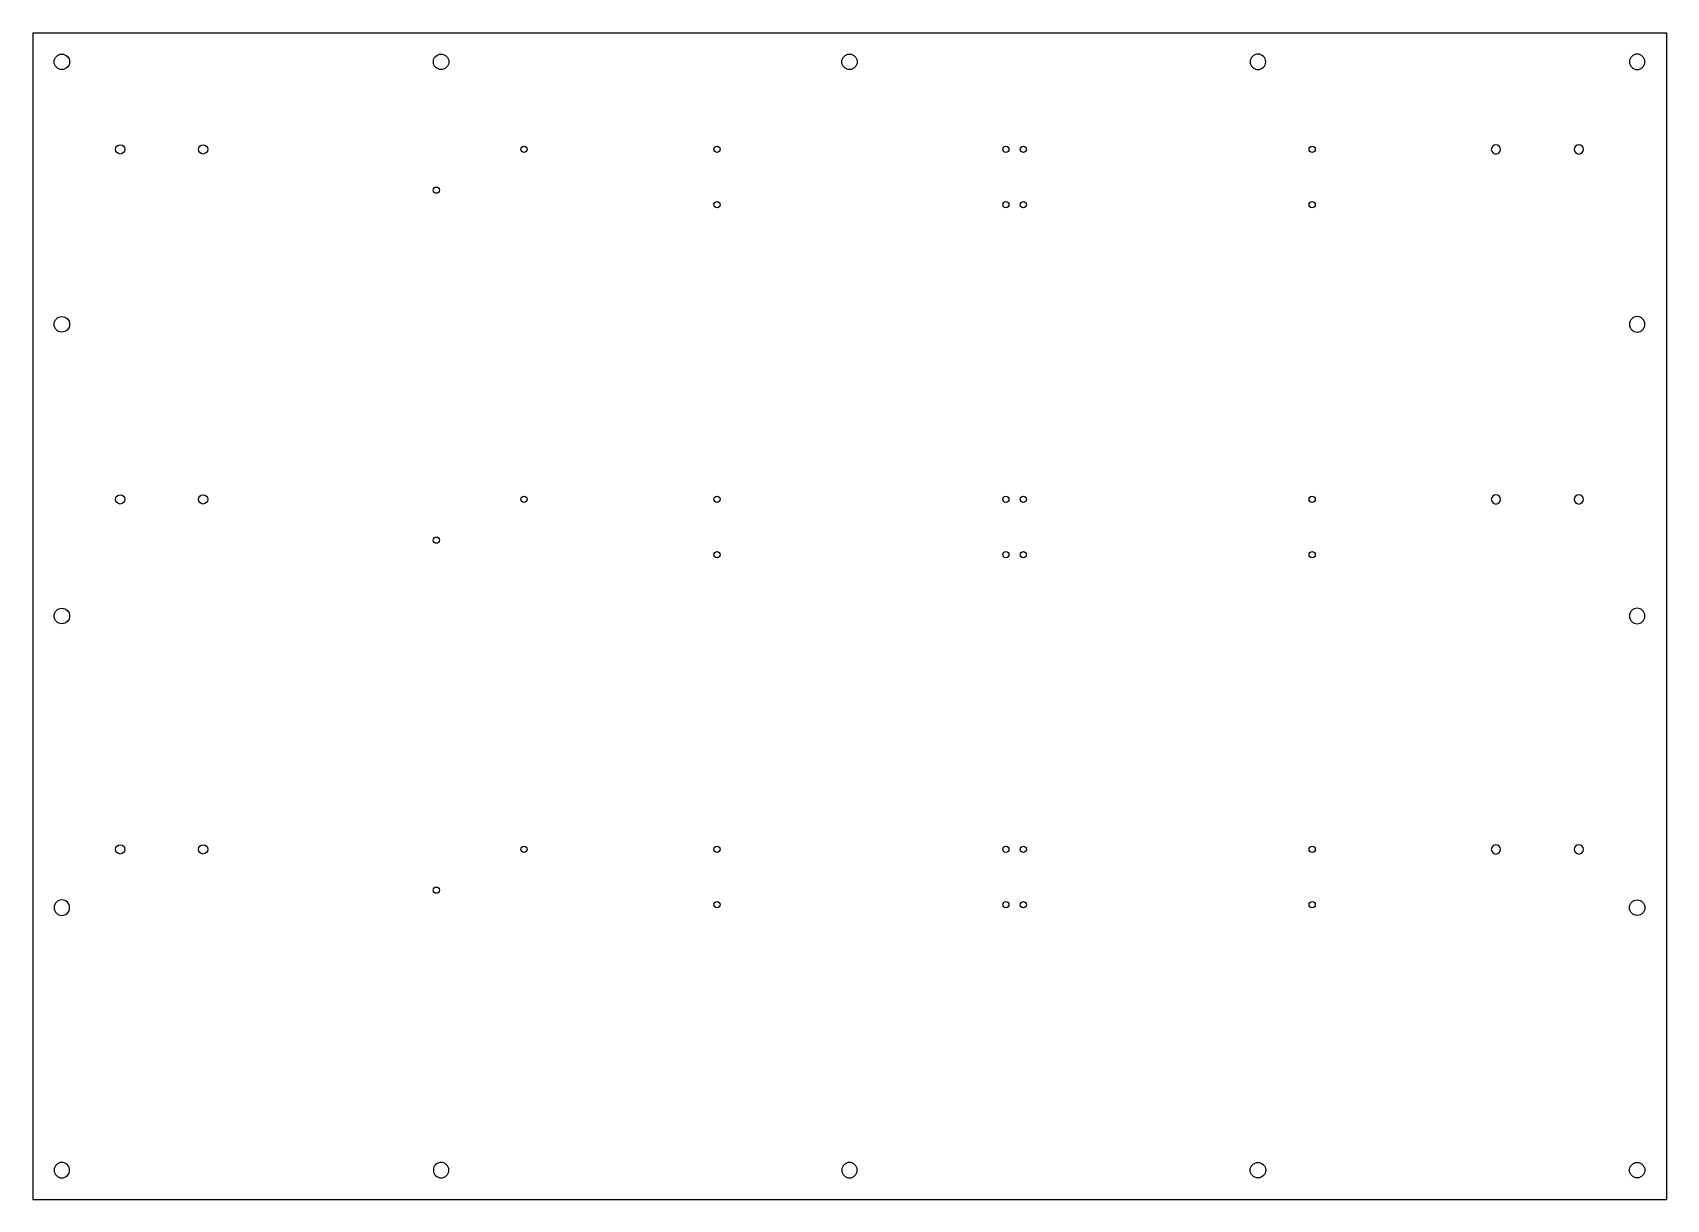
# Model space of a CAD drawing. Extents: x 1 to 29, y 1.1 to 21.1.
import ezdxf

# ---------------------------------------------------------------- set-up
doc = ezdxf.new("R2010")
doc.units = 0
doc.header["$LTSCALE"] = 0.5
doc.header["$MEASUREMENT"] = 0
doc.layers.add('VISIBLE', color=7, linetype='CONTINUOUS')

msp = doc.modelspace()

# ---------------------------------------------------------------- linework, layer by layer
at = {"layer": 'VISIBLE'}
for p, q in [((0.972, 21.122), (0.972, 1.122)), ((0.972, 21.122), (28.972, 21.122)), ((28.972, 21.122), (28.972, 1.122)), ((0.972, 1.122), (28.972, 1.122))]:
    msp.add_line(p, q, dxfattribs=at)
for centre, radius in [((1.472, 20.622), 0.133), ((7.972, 20.622), 0.133), ((14.972, 20.622), 0.133), ((2.472, 19.122), 0.08), ((3.892, 19.122), 0.08), ((9.392, 19.122), 0.0532), ((12.702, 19.122), 0.0532), ((17.652, 19.122), 0.0532), ((17.952, 19.122), 0.0532), ((22.902, 19.122), 0.0532), ((7.892, 18.422), 0.0532), ((12.702, 18.172), 0.0532), ((17.652, 18.172), 0.0532), ((17.952, 18.172), 0.0532), ((22.902, 18.172), 0.0532), ((1.472, 16.122), 0.133), ((2.472, 13.122), 0.08), ((3.892, 13.122), 0.08), ((9.392, 13.122), 0.0532), ((12.702, 13.122), 0.0532), ((17.652, 13.122), 0.0532), ((17.952, 13.122), 0.0532), ((22.902, 13.122), 0.0532), ((7.892, 12.422), 0.0532), ((12.702, 12.172), 0.0532), ((17.652, 12.172), 0.0532), ((17.952, 12.172), 0.0532), ((22.902, 12.172), 0.0532), ((1.472, 11.122), 0.133), ((2.472, 7.122), 0.08), ((3.892, 7.122), 0.08), ((9.392, 7.122), 0.0532), ((12.702, 7.122), 0.0532), ((17.652, 7.122), 0.0532), ((17.952, 7.122), 0.0532), ((22.902, 7.122), 0.0532), ((7.892, 6.422), 0.0532), ((12.702, 6.172), 0.0532), ((17.652, 6.172), 0.0532), ((17.952, 6.172), 0.0532), ((22.902, 6.172), 0.0532), ((28.472, 6.122), 0.133), ((21.972, 1.622), 0.133), ((28.472, 1.622), 0.133)]:
    msp.add_circle(centre, radius, dxfattribs=at)
at = {"layer": 'VISIBLE', "extrusion": (0, 2.44929e-16, -1)}
for centre, radius in [((-21.972, 20.622), 0.133), ((-28.472, 20.622), 0.133), ((-26.052, 19.122), 0.08), ((-27.472, 19.122), 0.08), ((-28.472, 16.122), 0.133), ((-26.052, 13.122), 0.08), ((-27.472, 13.122), 0.08), ((-28.472, 11.122), 0.133), ((-26.052, 7.122), 0.08), ((-27.472, 7.122), 0.08), ((-1.472, 6.122), 0.133), ((-1.472, 1.622), 0.133), ((-7.972, 1.622), 0.133), ((-14.972, 1.622), 0.133)]:
    msp.add_circle(centre, radius, dxfattribs=at)

doc.saveas('drawing.dxf')
